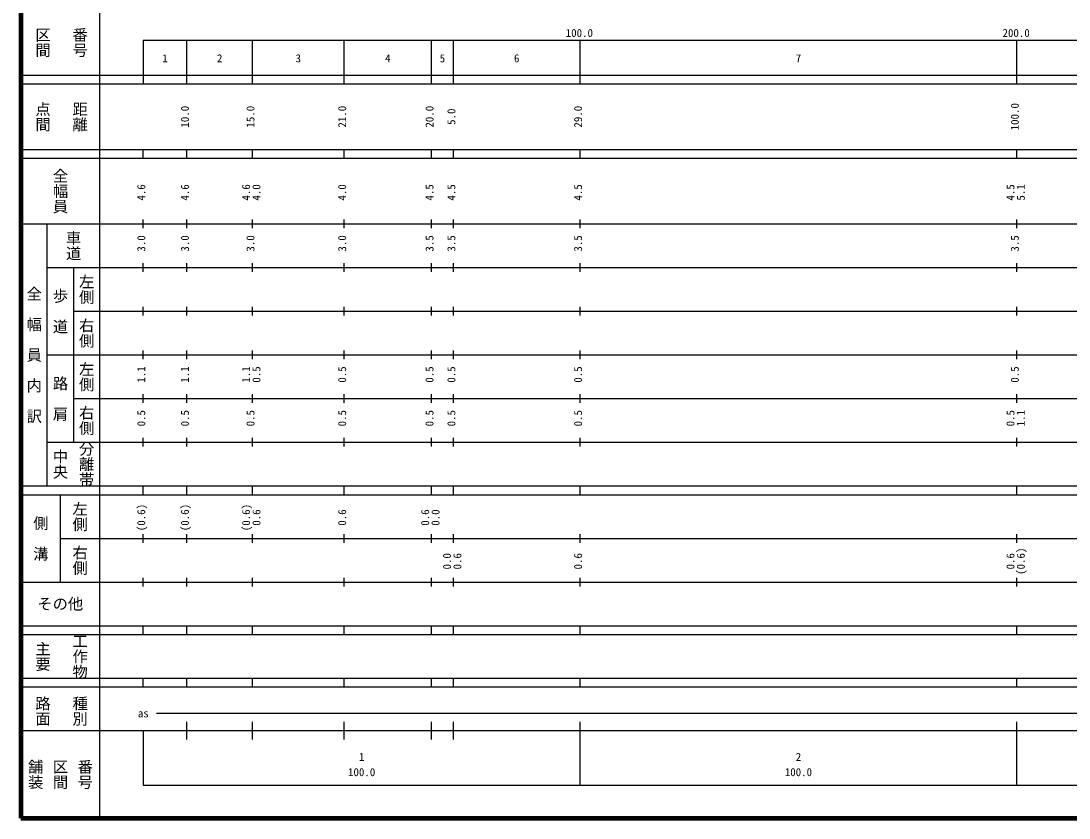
# Model space of a CAD drawing. Units: millimetres on the paper, enlarged 1000 times. Extents: x 40000 to 680000, y 20000 to 380000.
# Drawn here: x 40000 to 279956, y 20000 to 202409 of the extents above; entities that cross this region are included whole.
import ezdxf
from ezdxf.enums import TextEntityAlignment as Align

# ---------------------------------------------------------------- set-up
doc = ezdxf.new("R2010")
doc.units = ezdxf.units.MM
doc.header["$LTSCALE"] = 1000
doc.layers.add('M-TTL', color=2, linetype='Continuous', lineweight=140)
doc.layers.add('M-TTL-BAND', color=7, linetype='Continuous', lineweight=25)
doc.styles.add('@ＭＳ ゴシック', font='')
doc.styles.add('ＭＳ ゴシック', font='')
doc.styles.get('@ＭＳ ゴシック').set_extended_font_data('@MS Gothic')
doc.styles.get('ＭＳ ゴシック').set_extended_font_data('MS Gothic')

msp = doc.modelspace()

# ---------------------------------------------------------------- linework, layer by layer
at = {"layer": 'M-TTL'}
for p, q in [((40000, 380000), (40000, 20000)), ((40000, 20000), (680000, 20000))]:
    msp.add_line(p, q, dxfattribs=at)
at = {"layer": 'M-TTL-BAND'}
for p, q in [((58000, 370000), (58000, 20000)), ((68000, 198000), (579000, 198000)), ((68000, 198000), (68000, 188000)), ((78000, 188000), (78000, 198000)), ((93000, 188000), (93000, 198000)), ((114000, 188000), (114000, 198000)), ((134000, 188000), (134000, 198000)), ((139000, 188000), (139000, 198000)), ((168000, 188000), (168000, 198000)), ((268000, 188000), (268000, 198000)), ((40000, 190000), (579000, 190000)), ((40000, 188000), (579000, 188000)), ((40000, 173000), (579000, 173000)), ((68000, 171000), (68000, 173000)), ((78000, 171000), (78000, 173000)), ((93000, 171000), (93000, 173000)), ((114000, 171000), (114000, 173000)), ((134000, 171000), (134000, 173000)), ((139000, 171000), (139000, 173000)), ((168000, 171000), (168000, 173000)), ((268000, 171000), (268000, 173000)), ((40000, 171000), (579000, 171000)), ((40000, 156000), (579000, 156000)), ((46000, 96000), (46000, 156000)), ((68000, 155000), (68000, 157000)), ((78000, 155000), (78000, 157000)), ((93000, 155000), (93000, 157000)), ((114000, 155000), (114000, 157000)), ((134000, 155000), (134000, 157000)), ((139000, 155000), (139000, 157000)), ((168000, 155000), (168000, 157000)), ((268000, 155000), (268000, 157000)), ((68000, 145000), (68000, 147000)), ((78000, 145000), (78000, 147000)), ((93000, 145000), (93000, 147000)), ((114000, 145000), (114000, 147000)), ((134000, 145000), (134000, 147000)), ((139000, 145000), (139000, 147000)), ((168000, 145000), (168000, 147000)), ((268000, 145000), (268000, 147000)), ((46000, 146000), (579000, 146000)), ((52000, 146000), (52000, 106000)), ((68000, 135000), (68000, 137000)), ((78000, 135000), (78000, 137000)), ((93000, 135000), (93000, 137000)), ((114000, 135000), (114000, 137000)), ((134000, 135000), (134000, 137000)), ((139000, 135000), (139000, 137000)), ((168000, 135000), (168000, 137000)), ((268000, 135000), (268000, 137000)), ((52000, 136000), (579000, 136000)), ((46000, 126000), (579000, 126000)), ((68000, 125000), (68000, 127000)), ((78000, 125000), (78000, 127000)), ((93000, 125000), (93000, 127000)), ((114000, 125000), (114000, 127000)), ((134000, 125000), (134000, 127000)), ((139000, 125000), (139000, 127000)), ((168000, 125000), (168000, 127000)), ((268000, 125000), (268000, 127000)), ((52000, 116000), (579000, 116000)), ((68000, 115000), (68000, 117000)), ((78000, 115000), (78000, 117000)), ((93000, 115000), (93000, 117000)), ((114000, 115000), (114000, 117000)), ((134000, 115000), (134000, 117000)), ((139000, 115000), (139000, 117000)), ((168000, 115000), (168000, 117000)), ((268000, 115000), (268000, 117000)), ((46000, 106000), (579000, 106000)), ((68000, 105000), (68000, 107000)), ((78000, 105000), (78000, 107000)), ((93000, 105000), (93000, 107000)), ((114000, 105000), (114000, 107000)), ((134000, 105000), (134000, 107000)), ((139000, 105000), (139000, 107000)), ((168000, 105000), (168000, 107000)), ((268000, 105000), (268000, 107000)), ((40000, 96000), (579000, 96000)), ((68000, 94000), (68000, 96000)), ((78000, 94000), (78000, 96000)), ((93000, 94000), (93000, 96000)), ((114000, 94000), (114000, 96000)), ((134000, 94000), (134000, 96000)), ((139000, 94000), (139000, 96000)), ((168000, 94000), (168000, 96000)), ((268000, 94000), (268000, 96000)), ((40000, 94000), (579000, 94000)), ((49000, 94000), (49000, 74000)), ((49000, 84000), (579000, 84000)), ((68000, 83000), (68000, 85000)), ((78000, 83000), (78000, 85000)), ((93000, 83000), (93000, 85000)), ((114000, 83000), (114000, 85000)), ((134000, 83000), (134000, 85000)), ((139000, 83000), (139000, 85000)), ((168000, 83000), (168000, 85000)), ((268000, 83000), (268000, 85000)), ((68000, 73000), (68000, 75000)), ((78000, 73000), (78000, 75000)), ((93000, 73000), (93000, 75000)), ((114000, 73000), (114000, 75000)), ((134000, 73000), (134000, 75000)), ((139000, 73000), (139000, 75000)), ((168000, 73000), (168000, 75000)), ((268000, 73000), (268000, 75000)), ((40000, 74000), (579000, 74000)), ((40000, 64000), (579000, 64000)), ((68000, 62000), (68000, 64000)), ((78000, 62000), (78000, 64000)), ((93000, 62000), (93000, 64000)), ((114000, 62000), (114000, 64000)), ((134000, 62000), (134000, 64000)), ((139000, 62000), (139000, 64000)), ((168000, 62000), (168000, 64000)), ((268000, 62000), (268000, 64000)), ((40000, 62000), (579000, 62000)), ((40000, 52000), (579000, 52000)), ((68000, 50000), (68000, 52000)), ((78000, 50000), (78000, 52000)), ((93000, 50000), (93000, 52000)), ((114000, 50000), (114000, 52000)), ((134000, 50000), (134000, 52000)), ((139000, 50000), (139000, 52000)), ((168000, 50000), (168000, 52000)), ((268000, 50000), (268000, 52000)), ((40000, 50000), (579000, 50000)), ((71000, 44000), (378500, 44000)), ((78000, 38000), (78000, 42000)), ((93000, 38000), (93000, 42000)), ((114000, 38000), (114000, 42000)), ((134000, 38000), (134000, 42000)), ((139000, 38000), (139000, 42000)), ((168000, 27500), (168000, 42000)), ((268000, 27500), (268000, 42000)), ((40000, 40000), (579000, 40000)), ((68000, 40000), (68000, 27500)), ((68000, 27500), (579000, 27500))]:
    msp.add_line(p, q, dxfattribs=at)

# ---------------------------------------------------------------- texts
at = {"layer": 'M-TTL-BAND', "style": '@ＭＳ ゴシック'}
for s, p in [('区間', (45000, 197500)), ('番号', (53500, 197500)), ('点間', (45000, 180500)), ('距離', (53500, 180500)), ('全幅員', (49000, 163500)), ('車道', (52000, 151000)), ('左側', (55000, 141000)), ('全\u3000幅\u3000員\u3000内\u3000訳', (43000, 126000)), ('歩\u3000道', (49000, 136000)), ('右側', (55000, 131000)), ('左側', (55000, 121000)), ('路\u3000肩', (49000, 116000)), ('右側', (55000, 111000)), ('分離帯', (55000, 101000)), ('中央', (49000, 101000)), ('左側', (53500, 89000)), ('側\u3000溝', (44500, 84000)), ('右側', (53500, 79000)), ('主要', (45000, 57000)), ('工作物', (53500, 57000)), ('路面', (45000, 44500)), ('種別', (53500, 44500)), ('舗装', (43333, 30000)), ('区間', (49000, 30000)), ('番号', (54667, 30000))]:
    msp.add_text(s, height=2566, rotation=270, dxfattribs=at).set_placement(p, align=Align.MIDDLE_CENTER)
at = {"layer": 'M-TTL-BAND', "style": 'ＭＳ ゴシック'}
for s, p in [('100.0', (167844, 198195)), ('200.0', (267844, 198195)), ('1', (73000, 192405)), ('2', (85500, 192405)), ('3', (103500, 192405)), ('4', (124000, 192405)), ('5', (136500, 192405)), ('6', (153500, 192405)), ('7', (218000, 192405)), ('as', (68000, 42500)), ('1', (118000, 32523)), ('2', (218000, 32523)), ('100.0', (118000, 29033)), ('100.0', (218000, 29033))]:
    msp.add_text(s, height=1833, dxfattribs=at).set_placement(p, align=Align.BOTTOM_CENTER)
for s, p in [('10.0', (79000, 180500)), ('15.0', (94000, 180500)), ('21.0', (115000, 180500)), ('20.0', (135000, 180500)), ('29.0', (169000, 180500)), ('100.0', (269000, 180500)), ('5.0', (140000, 180500)), ('4.6', (69000, 163174)), ('4.6', (79000, 163174)), ('4.6', (93000, 163174)), ('4.0', (95370, 163174)), ('4.0', (115000, 163174)), ('4.5', (135000, 163174)), ('4.5', (140000, 163174)), ('4.5', (169000, 163174)), ('4.5', (268000, 163174)), ('5.1', (270370, 163174)), ('3.0', (69000, 151500)), ('3.0', (79000, 151500)), ('3.0', (94000, 151500)), ('3.0', (115000, 151500)), ('3.5', (135000, 151500)), ('3.5', (140000, 151500)), ('3.5', (169000, 151500)), ('3.5', (269000, 151500)), ('1.1', (69000, 121500)), ('1.1', (79000, 121500)), ('1.1', (93000, 121500)), ('0.5', (95370, 121500)), ('0.5', (115000, 121500)), ('0.5', (135000, 121500)), ('0.5', (140000, 121500)), ('0.5', (169000, 121500)), ('0.5', (269000, 121500)), ('0.5', (69000, 111500)), ('0.5', (79000, 111500)), ('0.5', (94000, 111500)), ('0.5', (115000, 111500)), ('0.5', (135000, 111500)), ('0.5', (140000, 111500)), ('0.5', (169000, 111500)), ('0.5', (268000, 111500)), ('1.1', (270370, 111500)), ('(0.6)', (69000, 88764)), ('(0.6)', (79000, 88764)), ('(0.6)', (93000, 88764)), ('0.6', (95370, 88764)), ('0.6', (115000, 88764)), ('0.6', (134000, 88764)), ('0.0', (136370, 88764)), ('0.0', (139000, 78764)), ('0.6', (141370, 78764)), ('0.6', (169000, 78764)), ('0.6', (268000, 78764)), ('(0.6)', (270370, 78764))]:
    msp.add_text(s, height=1833, rotation=90, dxfattribs=at).set_placement(p, align=Align.BOTTOM_CENTER)
msp.add_text('その他', height=2566, dxfattribs=at).set_placement((49000, 69000), align=Align.MIDDLE_CENTER)

doc.saveas('drawing.dxf')
